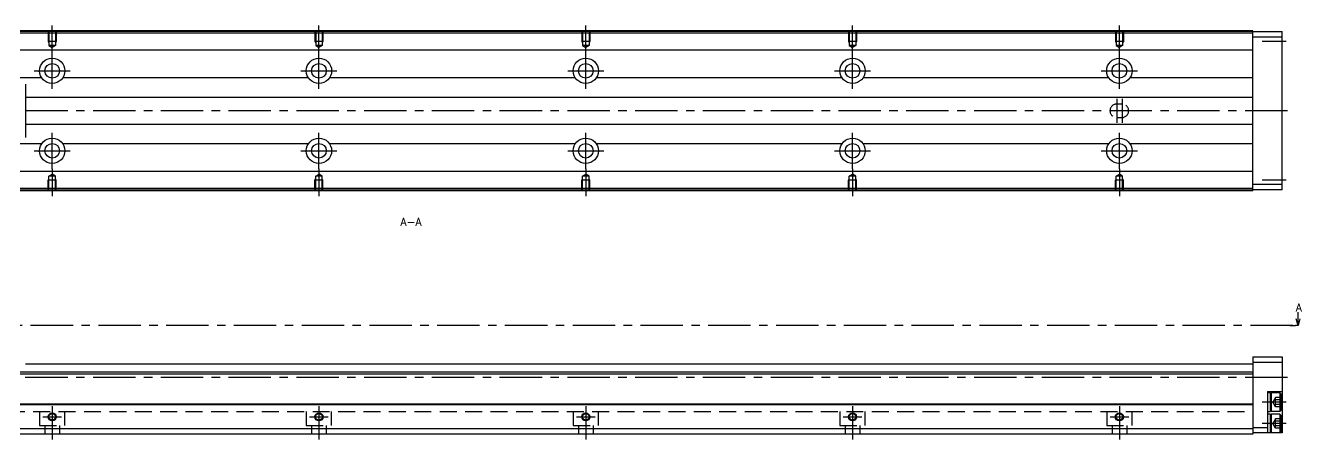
# Model space of a CAD drawing. Extents: x -2 to 853, y -8 to 279.
# Drawn here: x 374.8 to 853, y 8 to 163.3 of the extents above; entities that cross this region are included whole.
import ezdxf

# ---------------------------------------------------------------- set-up
doc = ezdxf.new("R2010")
doc.units = 0
doc.header["$LTSCALE"] = 0.5
doc.linetypes.add('CENTER', pattern=[50.8, 31.75, -6.35, 6.35, -6.35])
doc.linetypes.add('DASHED', pattern=[19.05, 12.7, -6.35])
for name, color, linetype in [('MSM_CENTER', 1, 'CENTER'), ('MSM_CONTINUOUS', 7, 'CONTINUOUS'), ('MSM_DASHED', 4, 'DASHED'), ('MSM_NARROW', 5, 'CONTINUOUS'), ('MSM_PART_NUMBER', 7, 'CONTINUOUS')]:
    doc.layers.add(name, color=color, linetype=linetype)
doc.styles.get("Standard").update_dxf_attribs({"font": 'txt.shx', "height": 3, "bigfont": 'bigfont.shx'})

msp = doc.modelspace()

# ---------------------------------------------------------------- linework, layer by layer
at = {"layer": 'MSM_CENTER'}
for p, q in [((384.76, 153.09), (384.76, 163.3)), ((484.76, 153.09), (484.76, 163.3)), ((584.76, 153.09), (584.76, 163.3)), ((684.76, 153.09), (684.76, 163.3)), ((784.76, 153.09), (784.76, 163.3)), ((384.76, 139.55), (384.76, 153.05)), ((484.76, 139.55), (484.76, 153.05)), ((584.76, 139.55), (584.76, 153.05)), ((684.76, 139.55), (684.76, 153.05)), ((784.76, 139.55), (784.76, 153.05)), ((847.26, 157.3), (838.26, 157.3)), ((378.01, 146.3), (391.51, 146.3)), ((478.01, 146.3), (491.51, 146.3)), ((578.01, 146.3), (591.51, 146.3)), ((678.01, 146.3), (691.51, 146.3)), ((778.01, 146.3), (791.51, 146.3)), ((783.76, 135.8), (783.76, 126.8)), ((785.76, 135.8), (785.76, 126.8)), ((847.76, 131.3), (196.26, 131.3)), ((384.76, 109.55), (384.76, 123.05)), ((484.76, 109.55), (484.76, 123.05)), ((584.76, 109.55), (584.76, 123.05)), ((684.76, 109.55), (684.76, 123.05)), ((784.76, 109.55), (784.76, 123.05)), ((378.01, 116.3), (391.51, 116.3)), ((478.01, 116.3), (491.51, 116.3)), ((578.01, 116.3), (591.51, 116.3)), ((678.01, 116.3), (691.51, 116.3)), ((778.01, 116.3), (791.51, 116.3)), ((384.76, 109.51), (384.76, 99.3)), ((484.76, 109.51), (484.76, 99.3)), ((584.76, 109.51), (584.76, 99.3)), ((684.76, 109.51), (684.76, 99.3)), ((784.76, 109.51), (784.76, 99.3)), ((847.26, 105.3), (838.26, 105.3)), ((849.76, 50.8), (188.76, 50.8)), ((848.76, 50.8), (850.76, 50.8)), ((847.76, 31.3), (196.26, 31.3)), ((384.76, 20.5), (384.76, 8)), ((484.76, 20.5), (484.76, 8)), ((584.76, 20.5), (584.76, 8)), ((684.76, 20.5), (684.76, 8)), ((784.76, 20.5), (784.76, 8)), ((847.26, 22), (838.26, 22)), ((381.26, 16.5), (388.26, 16.5)), ((481.26, 16.5), (488.26, 16.5)), ((581.26, 16.5), (588.26, 16.5)), ((681.26, 16.5), (688.26, 16.5)), ((781.26, 16.5), (788.26, 16.5)), ((847.26, 14), (838.26, 14))]:
    msp.add_line(p, q, dxfattribs=at)
at = {"layer": 'MSM_CONTINUOUS'}
for p, q in [((834.76, 161.3), (234.76, 161.3)), ((834.76, 161.1), (234.76, 161.1)), ((834.76, 160.4), (234.76, 160.4)), ((834.76, 101.3), (834.76, 161.3)), ((834.76, 161), (845.76, 161)), ((834.76, 159), (845.76, 159)), ((845.76, 101.6), (845.76, 161)), ((834.76, 154.05), (367.26, 154.05)), ((380.81, 143.66), (366.76, 143.66)), ((480.81, 143.66), (388.71, 143.66)), ((580.81, 143.66), (488.71, 143.66)), ((680.81, 143.66), (588.71, 143.66)), ((780.81, 143.66), (688.71, 143.66)), ((834.76, 143.66), (788.71, 143.66)), ((374.76, 141.3), (374.76, 121.3)), ((834.76, 136.3), (374.76, 136.3)), ((374.76, 126.3), (834.76, 126.3)), ((380.81, 118.94), (369.26, 118.94)), ((480.81, 118.94), (388.71, 118.94)), ((580.81, 118.94), (488.71, 118.94)), ((680.81, 118.94), (588.71, 118.94)), ((780.81, 118.94), (688.71, 118.94)), ((834.76, 118.94), (788.71, 118.94)), ((834.76, 108.55), (367.26, 108.55)), ((834.76, 102.2), (234.76, 102.2)), ((834.76, 101.5), (234.76, 101.5)), ((834.76, 101.3), (234.76, 101.3)), ((845.76, 103.6), (834.76, 103.6)), ((845.76, 101.6), (834.76, 101.6)), ((851.76, 50.8), (851.09, 53.3)), ((851.76, 50.8), (851.76, 55.8)), ((852.43, 53.3), (851.76, 50.8)), ((851.76, 50.8), (850.76, 50.8)), ((834.76, 39), (834.76, 10)), ((834.76, 39), (845.76, 39)), ((845.76, 39), (845.76, 10.5)), ((834.76, 36.3), (374.76, 36.3)), ((834.76, 37), (845.76, 37)), ((834.76, 33.2), (234.76, 33.2)), ((834.76, 32.5), (234.76, 32.5)), ((840.26, 26), (840.26, 10.5)), ((840.26, 26), (845.76, 26)), ((841.26, 25.5), (840.26, 25.5)), ((841.26, 25.5), (841.26, 18.5)), ((841.26, 25.1), (841.66, 25.5)), ((841.66, 25.5), (841.66, 18.5)), ((844.86, 25.5), (841.66, 25.5)), ((844.86, 25.5), (844.86, 18.5)), ((845.26, 25.1), (844.86, 25.5)), ((845.26, 25.1), (845.26, 18.9)), ((834.76, 21.2), (234.76, 21.2)), ((834.76, 21), (234.76, 21)), ((840.26, 18.5), (841.26, 18.5)), ((841.26, 17.5), (840.26, 17.5)), ((841.66, 18.5), (841.26, 18.9)), ((841.26, 17.5), (841.26, 10.5)), ((841.26, 17.1), (841.66, 17.5)), ((844.86, 18.5), (841.66, 18.5)), ((841.66, 17.5), (841.66, 10.5)), ((844.86, 17.5), (841.66, 17.5)), ((844.86, 18.5), (845.26, 18.9)), ((844.86, 17.5), (844.86, 10.5)), ((845.26, 17.1), (844.86, 17.5)), ((845.26, 17.1), (845.26, 10.9)), ((834.76, 12), (234.76, 12)), ((834.76, 10), (234.76, 10)), ((834.76, 12.5), (840.26, 12.5)), ((845.76, 10.5), (834.76, 10.5)), ((841.66, 10.5), (841.26, 10.9)), ((844.86, 10.5), (841.66, 10.5)), ((844.86, 10.5), (845.26, 10.9))]:
    msp.add_line(p, q, dxfattribs=at)
for centre, radius in [((384.76, 146.3), 4.75), ((384.76, 146.3), 2.75), ((484.76, 146.3), 4.75), ((484.76, 146.3), 2.75), ((584.76, 146.3), 4.75), ((584.76, 146.3), 2.75), ((684.76, 146.3), 4.75), ((684.76, 146.3), 2.75), ((784.76, 146.3), 4.75), ((784.76, 146.3), 2.75), ((384.76, 116.3), 4.75), ((484.76, 116.3), 4.75), ((584.76, 116.3), 4.75), ((684.76, 116.3), 4.75), ((784.76, 116.3), 4.75), ((384.76, 116.3), 2.75), ((484.76, 116.3), 2.75), ((584.76, 116.3), 2.75), ((684.76, 116.3), 2.75), ((784.76, 116.3), 2.75), ((384.76, 16.5), 1.23), ((484.76, 16.5), 1.23), ((584.76, 16.5), 1.23), ((684.76, 16.5), 1.23), ((784.76, 16.5), 1.23)]:
    msp.add_circle(centre, radius, dxfattribs=at)
at = {"layer": 'MSM_DASHED'}
for p, q in [((383.26, 161.3), (383.26, 157.3)), ((383.53, 161.3), (383.53, 155.8)), ((385.99, 161.3), (385.99, 155.8)), ((386.26, 161.3), (386.26, 157.3)), ((483.26, 161.3), (483.26, 157.3)), ((483.53, 161.3), (483.53, 155.8)), ((485.99, 161.3), (485.99, 155.8)), ((486.26, 161.3), (486.26, 157.3)), ((583.26, 161.3), (583.26, 157.3)), ((583.53, 161.3), (583.53, 155.8)), ((585.99, 161.3), (585.99, 155.8)), ((586.26, 161.3), (586.26, 157.3)), ((683.26, 161.3), (683.26, 157.3)), ((683.53, 161.3), (683.53, 155.8)), ((685.99, 161.3), (685.99, 155.8)), ((686.26, 161.3), (686.26, 157.3)), ((783.26, 161.3), (783.26, 157.3)), ((783.53, 161.3), (783.53, 155.8)), ((785.99, 161.3), (785.99, 155.8)), ((786.26, 161.3), (786.26, 157.3)), ((383.26, 157.3), (383.53, 156.83)), ((386.26, 157.3), (383.26, 157.3)), ((385.99, 155.8), (383.53, 155.8)), ((383.53, 155.8), (384.76, 155.09)), ((385.99, 155.8), (384.76, 155.09)), ((386.26, 157.3), (385.99, 156.83)), ((483.26, 157.3), (483.53, 156.83)), ((486.26, 157.3), (483.26, 157.3)), ((485.99, 155.8), (483.53, 155.8)), ((483.53, 155.8), (484.76, 155.09)), ((485.99, 155.8), (484.76, 155.09)), ((486.26, 157.3), (485.99, 156.83)), ((586.26, 157.3), (583.26, 157.3)), ((583.26, 157.3), (583.53, 156.83)), ((583.53, 155.8), (584.76, 155.09)), ((585.99, 155.8), (583.53, 155.8)), ((585.99, 155.8), (584.76, 155.09)), ((586.26, 157.3), (585.99, 156.83)), ((683.26, 157.3), (683.53, 156.83)), ((686.26, 157.3), (683.26, 157.3)), ((683.53, 155.8), (684.76, 155.09)), ((685.99, 155.8), (683.53, 155.8)), ((685.99, 155.8), (684.76, 155.09)), ((686.26, 157.3), (685.99, 156.83)), ((783.26, 157.3), (783.53, 156.83)), ((786.26, 157.3), (783.26, 157.3)), ((783.53, 155.8), (784.76, 155.09)), ((785.99, 155.8), (783.53, 155.8)), ((785.99, 155.8), (784.76, 155.09)), ((786.26, 157.3), (785.99, 156.83)), ((785.76, 133.8), (783.76, 133.8)), ((783.76, 128.8), (785.76, 128.8)), ((383.26, 105.3), (383.53, 105.77)), ((383.26, 101.3), (383.26, 105.3)), ((386.26, 105.3), (383.26, 105.3)), ((383.53, 106.8), (384.76, 107.51)), ((383.53, 101.3), (383.53, 106.8)), ((385.99, 106.8), (383.53, 106.8)), ((385.99, 106.8), (384.76, 107.51)), ((385.99, 101.3), (385.99, 106.8)), ((386.26, 105.3), (385.99, 105.77)), ((386.26, 101.3), (386.26, 105.3)), ((483.26, 105.3), (483.53, 105.77)), ((483.26, 101.3), (483.26, 105.3)), ((486.26, 105.3), (483.26, 105.3)), ((483.53, 106.8), (484.76, 107.51)), ((483.53, 101.3), (483.53, 106.8)), ((485.99, 106.8), (483.53, 106.8)), ((485.99, 106.8), (484.76, 107.51)), ((485.99, 101.3), (485.99, 106.8)), ((486.26, 105.3), (485.99, 105.77)), ((486.26, 101.3), (486.26, 105.3)), ((583.26, 105.3), (583.53, 105.77)), ((583.26, 101.3), (583.26, 105.3)), ((586.26, 105.3), (583.26, 105.3)), ((583.53, 106.8), (584.76, 107.51)), ((583.53, 101.3), (583.53, 106.8)), ((585.99, 106.8), (583.53, 106.8)), ((585.99, 106.8), (584.76, 107.51)), ((585.99, 101.3), (585.99, 106.8)), ((586.26, 105.3), (585.99, 105.77)), ((586.26, 101.3), (586.26, 105.3)), ((683.26, 105.3), (683.53, 105.77)), ((683.26, 101.3), (683.26, 105.3)), ((686.26, 105.3), (683.26, 105.3)), ((683.53, 106.8), (684.76, 107.51)), ((683.53, 101.3), (683.53, 106.8)), ((685.99, 106.8), (683.53, 106.8)), ((685.99, 106.8), (684.76, 107.51)), ((685.99, 101.3), (685.99, 106.8)), ((686.26, 105.3), (685.99, 105.77)), ((686.26, 101.3), (686.26, 105.3)), ((783.26, 105.3), (783.53, 105.77)), ((783.26, 101.3), (783.26, 105.3)), ((786.26, 105.3), (783.26, 105.3)), ((783.53, 106.8), (784.76, 107.51)), ((783.53, 101.3), (783.53, 106.8)), ((785.99, 106.8), (783.53, 106.8)), ((785.99, 106.8), (784.76, 107.51)), ((785.99, 101.3), (785.99, 106.8)), ((786.26, 105.3), (785.99, 105.77)), ((786.26, 101.3), (786.26, 105.3)), ((843.26, 23.73), (842.26, 22)), ((843.26, 20.27), (842.26, 22)), ((845.26, 23.73), (843.26, 23.73)), ((843.26, 20.27), (843.26, 23.73)), ((845.26, 22.87), (843.26, 22.87)), ((845.26, 21.13), (843.26, 21.13)), ((845.26, 20.27), (843.26, 20.27)), ((234.76, 18.5), (834.76, 18.5)), ((380.01, 18.5), (380.01, 13.2)), ((389.51, 13.2), (389.51, 18.5)), ((480.01, 18.5), (480.01, 13.2)), ((489.51, 13.2), (489.51, 18.5)), ((580.01, 18.5), (580.01, 13.2)), ((589.51, 13.2), (589.51, 18.5)), ((680.01, 18.5), (680.01, 13.2)), ((689.51, 13.2), (689.51, 18.5)), ((780.01, 18.5), (780.01, 13.2)), ((789.51, 13.2), (789.51, 18.5)), ((843.26, 15.73), (842.26, 14)), ((845.26, 15.73), (843.26, 15.73)), ((843.26, 12.27), (843.26, 15.73)), ((845.26, 14.87), (843.26, 14.87)), ((380.01, 13.2), (389.51, 13.2)), ((382.01, 13.2), (382.01, 10)), ((387.51, 13.2), (387.51, 10)), ((480.01, 13.2), (489.51, 13.2)), ((482.01, 13.2), (482.01, 10)), ((487.51, 13.2), (487.51, 10)), ((580.01, 13.2), (589.51, 13.2)), ((582.01, 13.2), (582.01, 10)), ((587.51, 13.2), (587.51, 10)), ((680.01, 13.2), (689.51, 13.2)), ((682.01, 13.2), (682.01, 10)), ((687.51, 13.2), (687.51, 10)), ((780.01, 13.2), (789.51, 13.2)), ((782.01, 13.2), (782.01, 10)), ((787.51, 13.2), (787.51, 10)), ((843.26, 12.27), (842.26, 14)), ((845.26, 13.13), (843.26, 13.13)), ((845.26, 12.27), (843.26, 12.27))]:
    msp.add_line(p, q, dxfattribs=at)
for centre, start, end in [((783.76, 131.3), 90, 270), ((785.76, 131.3), 270, 90)]:
    msp.add_arc(centre, 2.5, start, end, dxfattribs=at)
at = {"layer": 'MSM_NARROW'}
for centre in [(384.76, 16.5), (484.76, 16.5), (584.76, 16.5), (684.76, 16.5), (784.76, 16.5)]:
    msp.add_circle(centre, 1.5, dxfattribs=at)

# ---------------------------------------------------------------- texts
at = {"layer": 'MSM_PART_NUMBER'}
for s, p in [('A-A', (515.26, 88.1)), ('A', (850.85, 55.99))]:
    msp.add_text(s, height=3, dxfattribs=at).set_placement(p)

doc.saveas('drawing.dxf')
